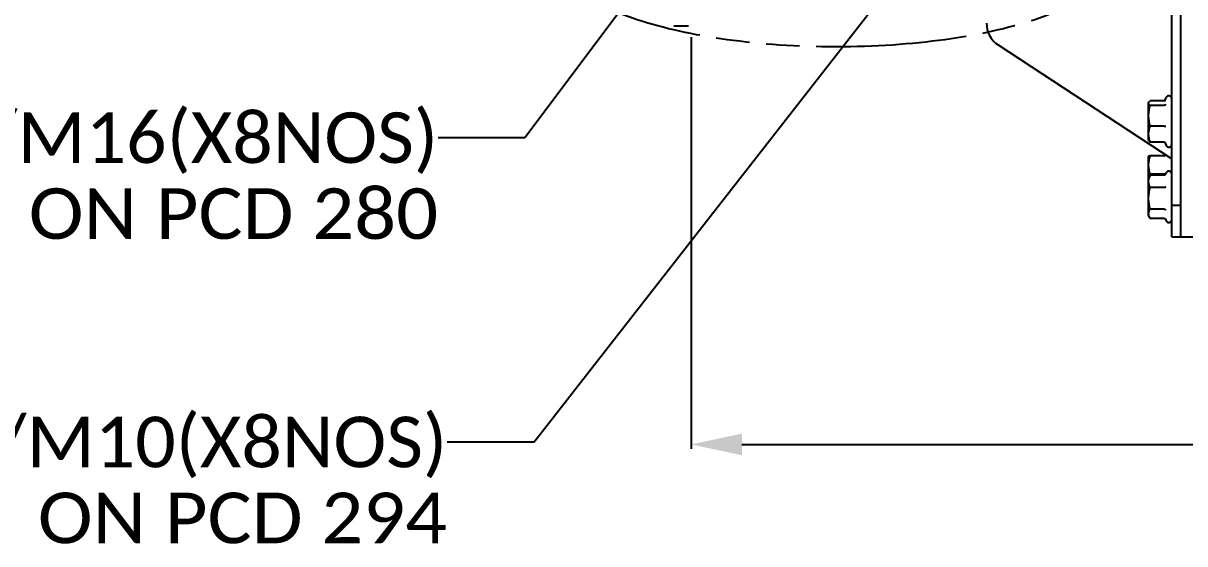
# Model space of a CAD drawing. Header units: millimetres. Extents: x 971 to 5173, y 8 to 3808.
# Drawn here: x 1876.5 to 2277.8, y 3037.5 to 3217.5 of the extents above; entities that cross this region are included whole.
import ezdxf
from ezdxf.enums import TextEntityAlignment as Align

# ---------------------------------------------------------------- set-up
doc = ezdxf.new("R2010")
doc.units = ezdxf.units.MM
doc.header["$LTSCALE"] = 115.5
doc.header["$PDMODE"] = 3
doc.header["$PDSIZE"] = 8
doc.linetypes.add('PHANTOM', pattern=[0.8, 0.45, -0.05, 0.1, -0.05, 0.1, -0.05])
doc.layers.get('0').update_dxf_attribs({"linetype": 'CONTINUOUS'})
doc.layers.get('Defpoints').update_dxf_attribs({"linetype": 'CONTINUOUS'})
doc.layers.add('DEFAULT_3', color=7, linetype='PHANTOM')
doc.styles.get("Standard").update_dxf_attribs({"font": 'calibri.ttf'})
doc.dimstyles.new('DIMSTYLE_4', dxfattribs={"dimtxt": 17.5, "dimasz": 17.5, "dimexe": 1.5, "dimexo": 1, "dimgap": 0.875, "dimtad": 1, "dimdec": 0, "dimdsep": 46, "dimtxsty": 'Standard', "dimblk": '_FILLED', "dimblk1": '_FILLED', "dimblk2": '_FILLED', "dimcen": 0.09, "dimazin": 2, "dimtp": 0.01, "dimtm": 0.01, "dimtfac": 1, "dimtdec": 0, "dimtofl": 0, "dimtmove": 0, "dimatfit": 3, "dimldrblk": '_FILLED', "dimfxl": 1, "dimtolj": 1, "dimarcsym": 0})
doc.dimstyles.get("Standard").update_dxf_attribs({"dimtxt": 17.5, "dimasz": 17.5, "dimexe": 1.5, "dimexo": 1, "dimtad": 1, "dimdsep": 46, "dimtxsty": 'Standard', "dimblk": '_FILLED', "dimblk1": '_FILLED', "dimblk2": '_FILLED', "dimcen": 0.09, "dimazin": 2, "dimtol": 1, "dimtp": 0.01, "dimtm": 0.01, "dimtfac": 1, "dimtofl": 0, "dimtmove": 0, "dimatfit": 3, "dimldrblk": '_FILLED', "dimfxl": 1, "dimtolj": 1, "dimarcsym": 0})

# ---------------------------------------------------------------- blocks, each defined once
blk = doc.blocks.new('_FILLED')
at = {"color": 0, "linetype": 'ByBlock'}
blk.add_solid([(0, 0), (-1, 0.214), (-1, -0.214)], dxfattribs=at)
blk = doc.blocks.new('*D47')
at = {"color": 0, "linetype": 'Continuous', "lineweight": -2}
for p, q in [((2107.29, 3212.64), (2107.29, 3070.38)), ((2124.79, 3071.88), (2482.39, 3071.88)), ((2499.89, 3064.38), (2499.89, 3073.38))]:
    blk.add_line(p, q, dxfattribs=at)
at = {"layer": 'Defpoints', "color": 0}
for p in [(2107.29, 3213.64), (2499.89, 3071.88), (2499.89, 3063.38)]:
    blk.add_point(p, dxfattribs=at)
at = {"color": 0, "linetype": 'ByBlock', "lineweight": -2, "xscale": 17.5, "yscale": 17.5, "zscale": 17.5, "rotation": 180}
blk.add_blockref('_FILLED', (2107.29, 3071.88), dxfattribs=at)
at = {"color": 0, "linetype": 'ByBlock', "lineweight": -2, "xscale": 17.5, "yscale": 17.5, "zscale": 17.5}
blk.add_blockref('_FILLED', (2499.89, 3071.88), dxfattribs=at)
at = {"color": 0, "insert": (2303.2, 3096.09), "char_height": 17.5, "attachment_point": 2, "line_spacing_factor": 0.9}
blk.add_mtext('\\A1;393', dxfattribs=at)

msp = doc.modelspace()

# ---------------------------------------------------------------- linework, layer by layer
at = {"color": 0, "linetype": 'Continuous'}
for p, q in [((2273.29077, 3143.64296), (2273.29077, 3611.64297)), ((2276.29077, 3611.64297), (2276.29077, 3143.64296)), ((2101.2893, 3216.61369), (2106.2893, 3216.61369)), ((2213.35041, 3209.97693), (2273.29077, 3170.61311)), ((2270.6837, 3190.6641), (2265.87132, 3190.6641)), ((2270.86944, 3190.51035), (2270.86836, 3190.5074)), ((2270.86841, 3190.51062), (2271.32639, 3191.76893)), ((2265.29077, 3190.02256), (2265.37579, 3190.16982)), ((2265.29077, 3177.02256), (2265.29077, 3190.02256)), ((2270.6837, 3189.09302), (2265.87132, 3189.09302)), ((2270.6837, 3181.95147), (2265.87132, 3181.95147)), ((2265.29077, 3177.02256), (2265.37579, 3176.8753)), ((2270.6837, 3176.38101), (2265.87132, 3176.38101)), ((2270.95495, 3176.29671), (2271.32639, 3175.27619)), ((2265.29077, 3171.44861), (2265.29564, 3171.45705)), ((2265.29077, 3150.9764), (2265.29077, 3171.44861)), ((2270.6837, 3171.63119), (2265.87132, 3171.63119)), ((2270.81371, 3171.78632), (2270.94691, 3172.15236)), ((2265.29077, 3163.9764), (2265.69294, 3164.67299)), ((2265.65967, 3164.61738), (2265.67607, 3164.678)), ((2265.66071, 3164.61716), (2265.67028, 3164.65673)), ((2265.67028, 3164.65673), (2265.67659, 3164.67788)), ((2265.87132, 3164.95796), (2265.693, 3164.67299)), ((2270.6837, 3165.33061), (2265.87132, 3165.33061)), ((2270.6837, 3164.95796), (2265.87132, 3164.95796)), ((2271.16621, 3165.28267), (2271.32639, 3165.72278)), ((2271.20465, 3165.363), (2271.19215, 3165.33117)), ((2270.6837, 3160.69785), (2265.87132, 3160.69785)), ((2276.29077, 3154.52247), (2273.29077, 3154.52247)), ((2265.29077, 3150.9764), (2265.69294, 3150.27981)), ((2265.87132, 3149.99485), (2265.69298, 3150.27982)), ((2270.6837, 3153.21629), (2265.87132, 3153.21629)), ((2270.6837, 3149.99485), (2265.87132, 3149.99485)), ((2271.08348, 3149.89742), (2271.32639, 3149.23003)), ((2271.08388, 3149.89713), (2271.08509, 3149.8938)), ((2273.29077, 3143.64296), (2284.29077, 3143.64297))]:
    msp.add_line(p, q, dxfattribs=at)
msp.add_lwpolyline([(2270.71506, 3171.6349), (2270.75225, 3171.67333), (2270.81371, 3171.78632)], dxfattribs=at)
for centre, radius, start, end in [((2218.29077, 3217.49975), 9, 180, 236.7064367), ((2272.27804, 3191.42256), 1.01272, 0, 160), ((2272.27804, 3175.62256), 1.01272, 200, 0), ((2272.27804, 3165.3764), 1.01272, 0, 160), ((2279.66342, 3160.84863), 14.50207, 161.9975365, 164.6890969), ((2270.56026, 3165.59815), 0.68595, 332.4981261, 337.0976553), ((2272.27804, 3149.5764), 1.01272, 200, 0)]:
    msp.add_arc(centre, radius, start, end, dxfattribs=at)
for points, knots in [([(2265.37605, 3190.16981), (2265.42934, 3190.26206), (2265.58442, 3190.44244), (2265.76779, 3190.58903), (2265.87132, 3190.6641)], [0, 0, 0, 0, 0.454463811, 1, 1, 1, 1]), ([(2270.95674, 3190.74538), (2270.89607, 3190.70737), (2270.80337, 3190.6714), (2270.70764, 3190.66409), (2270.68348, 3190.6641)], [0, 0, 0, 0, 0.747721107, 1, 1, 1, 1]), ([(2265.29077, 3189.87856), (2265.29077, 3189.92772), (2265.30675, 3190.03022), (2265.34959, 3190.12401), (2265.37605, 3190.16981)], [0, 0, 0, 0, 0.481720928, 1, 1, 1, 1]), ([(2265.87132, 3189.09302), (2265.78825, 3189.15326), (2265.63701, 3189.27233), (2265.44887, 3189.46567), (2265.32294, 3189.66579), (2265.29077, 3189.81083), (2265.29077, 3189.87856)], [0, 0, 0, 0, 0.305066622, 0.571069601, 0.798643824, 1, 1, 1, 1]), ([(2265.29077, 3185.52224), (2265.29077, 3186.12607), (2265.40239, 3187.3371), (2265.69556, 3188.51368), (2265.87132, 3189.09302)], [0, 0, 0, 0, 0.499341099, 1, 1, 1, 1]), ([(2271.20465, 3189.39459), (2271.16211, 3189.30783), (2271.00678, 3189.15116), (2270.79509, 3189.09294), (2270.68348, 3189.093)], [0, 0, 0, 0, 0.464024348, 1, 1, 1, 1]), ([(2265.87132, 3181.95147), (2265.69556, 3182.53081), (2265.40259, 3183.70742), (2265.29077, 3184.91843), (2265.29077, 3185.52224)], [0, 0, 0, 0, 0.500658353, 1, 1, 1, 1]), ([(2265.29077, 3179.16624), (2265.29077, 3179.63836), (2265.40515, 3180.59293), (2265.69717, 3181.50373), (2265.87132, 3181.95147)], [0, 0, 0, 0, 0.495645852, 1, 1, 1, 1]), ([(2265.87132, 3176.38101), (2265.69717, 3176.82875), (2265.40502, 3177.73953), (2265.29077, 3178.69412), (2265.29077, 3179.16624)], [0, 0, 0, 0, 0.504356398, 1, 1, 1, 1]), ([(2270.68348, 3181.95149), (2270.79127, 3181.95146), (2270.94028, 3181.94103), (2271.11354, 3181.90437), (2271.1796, 3181.88083), (2271.20465, 3181.86642)], [0, 0, 0, 0, 0.608442581, 0.836886932, 1, 1, 1, 1]), ([(2265.37605, 3176.8753), (2265.42934, 3176.78305), (2265.58442, 3176.60268), (2265.76779, 3176.45608), (2265.87132, 3176.38101)], [0, 0, 0, 0, 0.454463811, 1, 1, 1, 1]), ([(2270.6837, 3176.38101), (2270.76239, 3176.38106), (2270.9202, 3176.33993), (2271.04474, 3176.23854), (2271.09505, 3176.17946)], [0, 0, 0, 0, 0.503500878, 1, 1, 1, 1]), ([(2265.29077, 3168.4809), (2265.29077, 3169.01418), (2265.40337, 3170.08768), (2265.69629, 3171.12219), (2265.87132, 3171.63119)], [0, 0, 0, 0, 0.497684038, 1, 1, 1, 1]), ([(2265.87132, 3171.63119), (2265.79742, 3171.61816), (2265.66448, 3171.59308), (2265.49158, 3171.55181), (2265.37907, 3171.51535), (2265.31979, 3171.48304), (2265.30088, 3171.46588), (2265.29571, 3171.45705)], [0, 0, 0, 0, 0.370185442, 0.666815491, 0.877931197, 0.949547692, 1, 1, 1, 1]), ([(2271.20152, 3171.98545), (2271.16904, 3171.90911), (2271.06762, 3171.76582), (2270.91458, 3171.67751), (2270.83118, 3171.65282)], [0, 0, 0, 0, 0.488207429, 1, 1, 1, 1]), ([(2265.87132, 3165.33061), (2265.69629, 3165.8396), (2265.40356, 3166.87414), (2265.29077, 3167.94761), (2265.29077, 3168.4809)], [0, 0, 0, 0, 0.502314224, 1, 1, 1, 1]), ([(2265.29077, 3162.82791), (2265.29077, 3163.00842), (2265.31855, 3163.37249), (2265.47944, 3164.09876), (2265.69972, 3164.62057), (2265.87132, 3164.95796)], [0, 0, 0, 0, 0.243269477, 0.4898847, 1, 1, 1, 1]), ([(2265.87132, 3160.69785), (2265.69973, 3161.03524), (2265.47956, 3161.55708), (2265.31863, 3162.28333), (2265.29077, 3162.64739), (2265.29077, 3162.82791)], [0, 0, 0, 0, 0.510108146, 0.756727448, 1, 1, 1, 1]), ([(2271.19336, 3165.34982), (2271.12713, 3165.34176), (2270.95688, 3165.3348), (2270.78689, 3165.33059), (2270.68348, 3165.33059)], [0, 0, 0, 0, 0.392157748, 1, 1, 1, 1]), ([(2271.1687, 3165.2814), (2271.12204, 3165.19178), (2270.98798, 3165.03036), (2270.78409, 3164.95791), (2270.68348, 3164.95795)], [0, 0, 0, 0, 0.501064882, 1, 1, 1, 1]), ([(2265.29077, 3156.95707), (2265.29077, 3157.58943), (2265.40209, 3158.85623), (2265.69532, 3160.09012), (2265.87132, 3160.69785)], [0, 0, 0, 0, 0.499863992, 1, 1, 1, 1]), ([(2271.20465, 3160.87225), (2271.18214, 3160.8457), (2271.11894, 3160.79674), (2270.94706, 3160.7208), (2270.79235, 3160.6978), (2270.68348, 3160.69783)], [0, 0, 0, 0, 0.185940335, 0.418513596, 1, 1, 1, 1]), ([(2265.87132, 3153.21629), (2265.69532, 3153.82402), (2265.40228, 3155.05794), (2265.29077, 3156.32471), (2265.29077, 3156.95707)], [0, 0, 0, 0, 0.500135838, 1, 1, 1, 1]), ([(2265.29077, 3151.60557), (2265.29077, 3151.74236), (2265.3193, 3152.02049), (2265.43999, 3152.42948), (2265.62736, 3152.83114), (2265.78526, 3153.08834), (2265.87132, 3153.21629)], [0, 0, 0, 0, 0.236352124, 0.479469115, 0.733559058, 1, 1, 1, 1]), ([(2265.69307, 3150.27983), (2265.573, 3150.48805), (2265.37177, 3150.91246), (2265.29077, 3151.38006), (2265.29077, 3151.60557)], [0, 0, 0, 0, 0.51593386, 1, 1, 1, 1]), ([(2270.68348, 3153.21631), (2270.79339, 3153.2163), (2270.98987, 3153.17747), (2271.1586, 3153.05748), (2271.20465, 3152.98566)], [0, 0, 0, 0, 0.562970422, 1, 1, 1, 1]), ([(2270.6837, 3149.99485), (2270.7484, 3149.99487), (2270.8789, 3149.96581), (2270.98831, 3149.89164), (2271.03566, 3149.84747)], [0, 0, 0, 0, 0.499779115, 1, 1, 1, 1])]:
    msp.add_open_spline(points, degree=3, knots=knots, dxfattribs=at)
for points in [[(2271.09505, 3176.17946), (2271.14153, 3176.12488), (2271.17903, 3176.06136), (2271.20464, 3175.9944)], [(2270.83118, 3171.65282), (2270.78347, 3171.6387), (2270.73324, 3171.63116), (2270.68348, 3171.63117)], [(2271.03566, 3149.84747), (2271.08953, 3149.79723), (2271.13486, 3149.73648), (2271.16885, 3149.67113)]]:
    msp.add_open_spline(points, degree=3, dxfattribs=at)
at = {"layer": 'DEFAULT_3', "color": 0, "linetype": 'PHANTOM'}
msp.add_ellipse((2157.29077, 3241.01184), major_axis=(-96.71498, 0), ratio=0.327719645, dxfattribs=at)

# ---------------------------------------------------------------- texts
at = {"color": 0, "linetype": 'Continuous'}
for s, width, p, p2 in [('5/8"-11 UNC/M16(X8NOS)', 1.000854, (1721.24638, 3169.17138), (2019.83587, 3169.17138)), ('ON PCD 280', 1.037345, (1878.40591, 3142.92138), (2019.83587, 3142.92138)), ('3/8"-16 UNC/M10(X8NOS)', 1.000854, (1724.38661, 3063.96833), (2022.9761, 3063.96833)), ('ON PCD 294', 1.037345, (1881.54614, 3037.71833), (2022.9761, 3037.71833))]:
    msp.add_text(s, height=17.5, dxfattribs=dict(at, width=width)).set_placement(p, p2, align=Align.FIT)

# ---------------------------------------------------------------- dimensions: what is measured, and where the dimension line sits
dim = msp.add_linear_dim(base=(2499.88919, 3071.88091), p1=(2107.29077, 3213.64297), p2=(2499.88919, 3063.38091), dimstyle='DIMSTYLE_4', dxfattribs=at)
dim.commit()
dim.dimension.update_dxf_attribs({"geometry": '*D47', "text_midpoint": (2303.19963, 3071.88091), "dimtype": 160})

# ---------------------------------------------------------------- leaders
for points in [[(2195.09343, 3254.72023), (2052.9761, 3072.71833), (2022.9761, 3072.71833)], [(2094.44021, 3237.45051), (2049.83587, 3177.92138), (2019.83587, 3177.92138)]]:
    msp.add_leader(points, dimstyle='Standard', override={"dimtad": 0}, dxfattribs=at)

doc.saveas('drawing.dxf')
